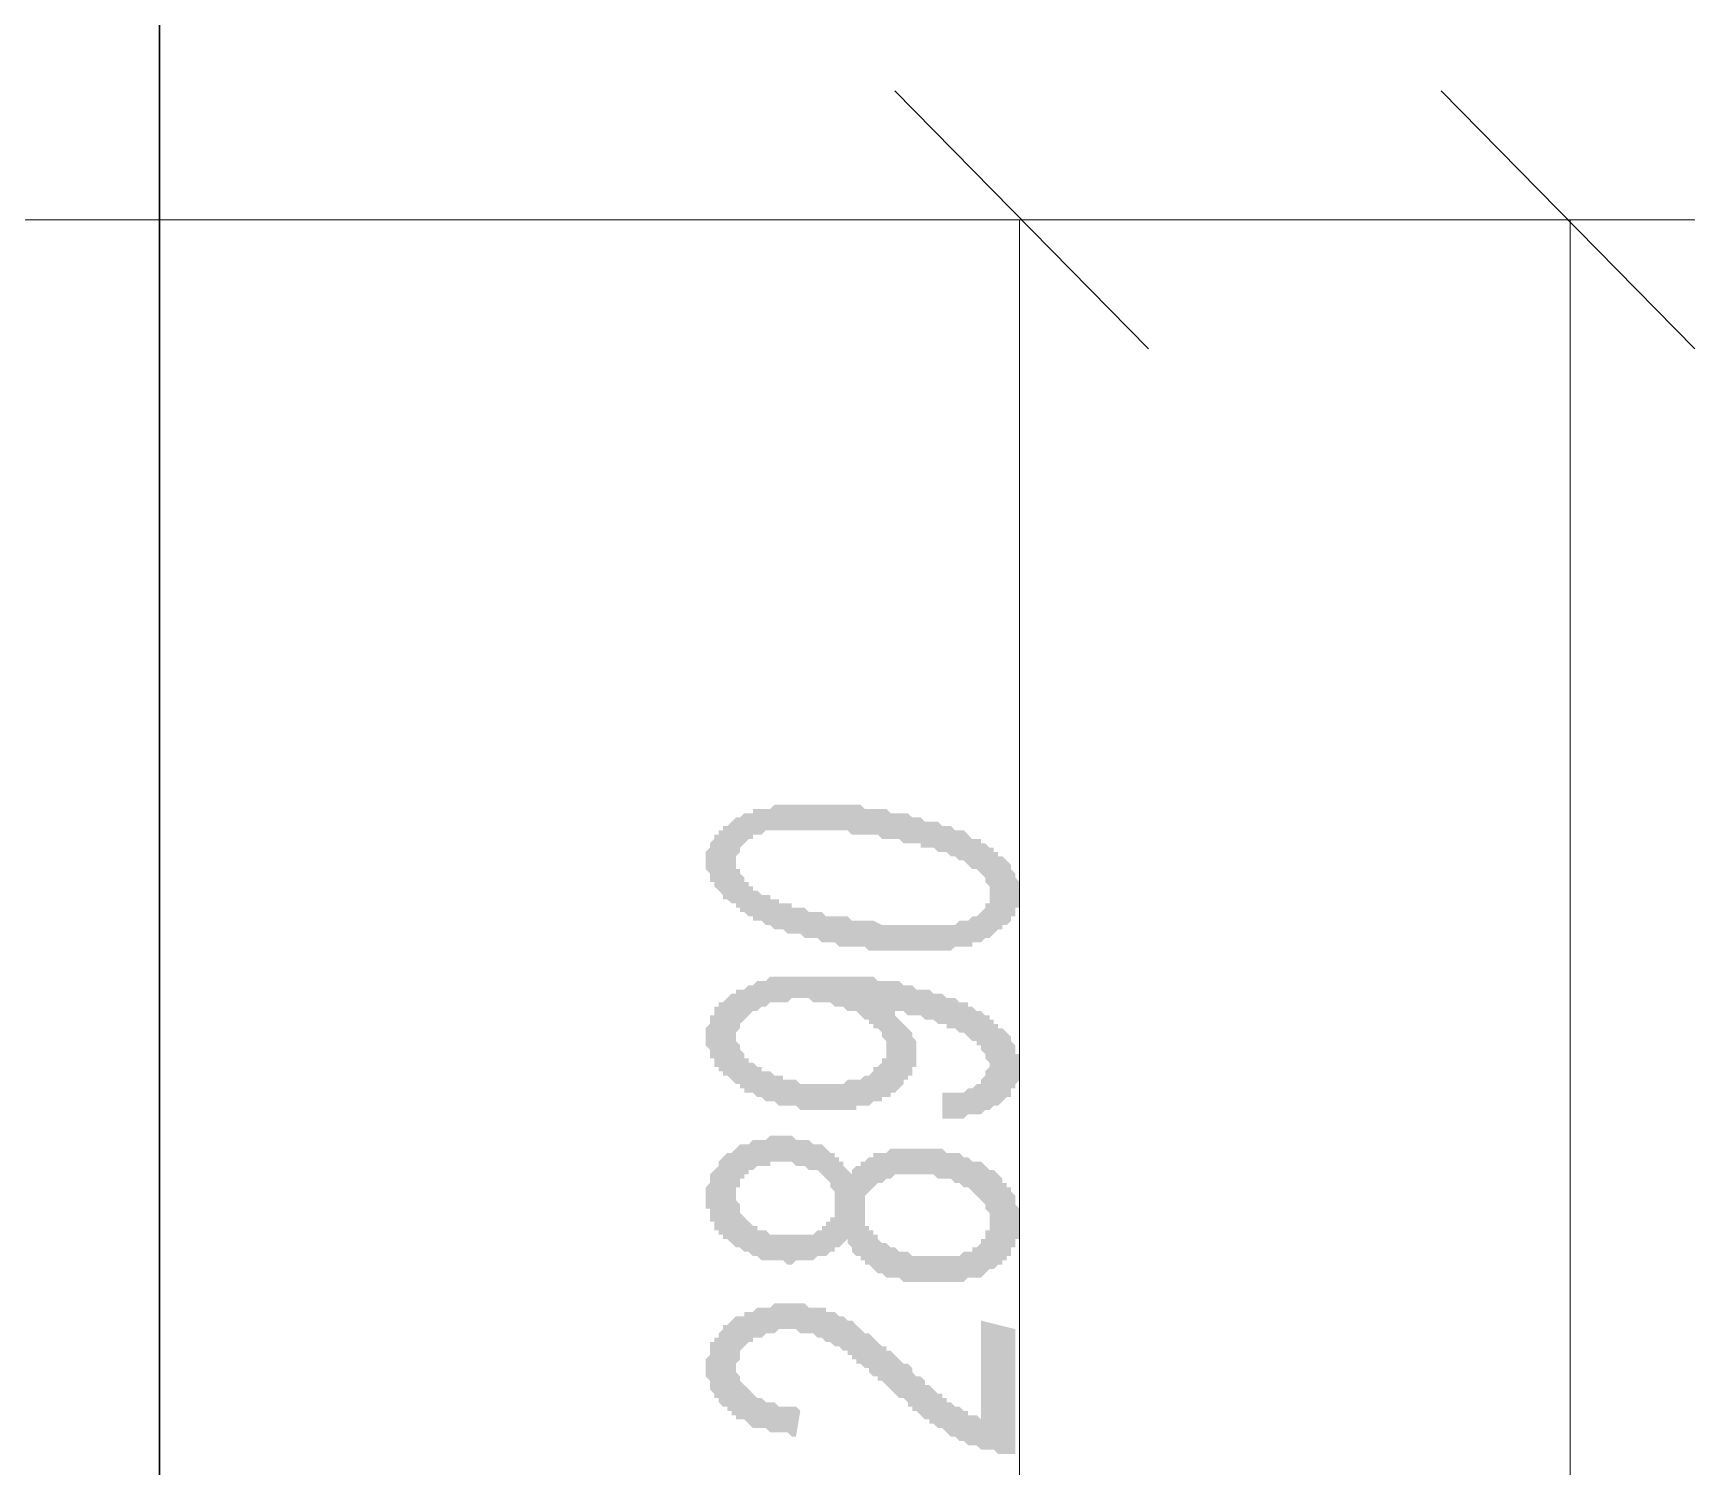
# Model space of a CAD drawing. Header units: millimetres. Extents: x 1372 to 666090, y 1285 to 31551.
# Drawn here: x 578015 to 579627, y 21328 to 22718 of the extents above; entities that cross this region are included whole.
import ezdxf

# ---------------------------------------------------------------- set-up
doc = ezdxf.new("R2010")
doc.units = ezdxf.units.MM
doc.layers.add('PDF _0', color=7, linetype='Continuous')
doc.layers.add('PDF _Аннотация - Общий_Ном._пера__1', color=7, linetype='Continuous')
doc.layers.add('PDF _Аннотация - Общий_Ном._пера__101', color=7, linetype='Continuous', true_color=0x989898)

msp = doc.modelspace()

# ---------------------------------------------------------------- hatches: boundary and pattern name
at = {"layer": 'PDF _0', "transparency": 33554559}
h = msp.add_hatch(color=256, dxfattribs=at)
h.paths.add_polyline_path([(578867.7, 21828.1), (578863.5, 21828.1), (578859.3, 21828.1), (578859.3, 21828.1), (578855.1, 21828.1), (578851, 21828.1), (578846.8, 21828.1), (578842.6, 21828.1), (578838.5, 21828.1), (578834.3, 21828.1), (578830.1, 21828.1), (578825.9, 21828.1), (578821.8, 21832.2), (578817.6, 21832.2), (578813.4, 21832.2), (578809.3, 21832.2), (578805.1, 21832.2), (578800.9, 21832.2), (578796.8, 21832.2), (578792.6, 21836.4), (578788.4, 21836.4), (578784.2, 21836.4), (578780.1, 21836.4), (578775.9, 21840.6), (578771.7, 21840.6), (578767.6, 21840.6), (578763.4, 21840.6), (578759.2, 21844.8), (578755, 21844.8), (578750.9, 21844.8), (578746.7, 21844.8), (578742.5, 21848.9), (578742.5, 21848.9), (578738.4, 21848.9), (578734.2, 21848.9), (578730, 21853.1), (578730, 21853.1), (578725.9, 21853.1), (578721.7, 21857.3), (578717.5, 21857.3), (578713.3, 21857.3), (578713.3, 21861.4), (578709.2, 21861.4), (578705, 21865.6), (578700.8, 21865.6), (578700.8, 21869.8), (578696.7, 21869.8), (578696.7, 21874), (578692.5, 21874), (578692.5, 21874), (578688.3, 21878.1), (578684.1, 21878.1), (578684.1, 21882.3), (578680, 21886.5), (578680, 21886.5), (578675.8, 21890.6), (578675.8, 21890.6), (578675.8, 21894.8), (578671.6, 21894.8), (578671.6, 21899), (578671.6, 21899), (578671.6, 21903.1), (578667.5, 21907.3), (578667.5, 21907.3), (578667.5, 21911.5), (578667.5, 21915.7), (578667.5, 21919.8), (578667.5, 21919.8), (578667.5, 21924), (578671.6, 21928.2), (578671.6, 21928.2), (578671.6, 21932.3), (578671.6, 21932.3), (578675.8, 21936.5), (578675.8, 21940.7), (578680, 21940.7), (578680, 21944.9), (578684.1, 21944.9), (578684.1, 21949), (578688.3, 21949), (578692.5, 21953.2), (578692.5, 21953.2), (578696.7, 21957.4), (578700.8, 21957.4), (578700.8, 21957.4), (578705, 21961.5), (578709.2, 21961.5), (578713.3, 21961.5), (578713.3, 21965.7), (578717.5, 21965.7), (578721.7, 21965.7), (578725.9, 21965.7), (578730, 21965.7), (578734.2, 21969.9), (578738.4, 21969.9), (578742.5, 21969.9), (578746.7, 21969.9), (578750.9, 21969.9), (578755, 21969.9), (578759.2, 21969.9), (578763.4, 21969.9), (578767.6, 21969.9), (578771.7, 21969.9), (578775.9, 21969.9), (578780.1, 21969.9), (578784.2, 21969.9), (578788.4, 21969.9), (578792.6, 21969.9), (578796.8, 21969.9), (578800.9, 21969.9), (578805.1, 21969.9), (578809.3, 21969.9), (578813.4, 21969.9), (578817.6, 21969.9), (578821.8, 21965.7), (578825.9, 21965.7), (578830.1, 21965.7), (578830.1, 21965.7), (578834.3, 21965.7), (578838.5, 21965.7), (578842.6, 21965.7), (578846.8, 21961.5), (578851, 21961.5), (578855.1, 21961.5), (578859.3, 21961.5), (578863.5, 21961.5), (578863.5, 21961.5), (578867.7, 21957.4), (578871.8, 21957.4), (578876, 21957.4), (578880.2, 21953.2), (578884.3, 21953.2), (578888.5, 21953.2), (578892.7, 21953.2), (578896.9, 21949), (578901, 21949), (578905.2, 21949), (578909.4, 21944.9), (578913.5, 21944.9), (578917.7, 21944.9), (578921.9, 21940.7), (578921.9, 21940.7), (578926, 21936.5), (578930.2, 21936.5), (578934.4, 21936.5), (578934.4, 21932.3), (578938.6, 21932.3), (578942.7, 21928.2), (578942.7, 21928.2), (578946.9, 21928.2), (578946.9, 21924), (578951.1, 21924), (578951.1, 21919.8), (578955.2, 21919.8), (578959.4, 21915.7), (578959.4, 21915.7), (578963.6, 21911.5), (578963.6, 21907.3), (578963.6, 21907.3), (578967.8, 21903.1), (578967.8, 21903.1), (578967.8, 21899), (578971.9, 21894.8), (578971.9, 21894.8), (578971.9, 21890.6), (578971.9, 21886.5), (578971.9, 21886.5), (578971.9, 21882.3), (578971.9, 21878.1), (578971.9, 21878.1), (578971.9, 21874), (578971.9, 21869.8), (578967.8, 21869.8), (578967.8, 21865.6), (578967.8, 21861.4), (578963.6, 21861.4), (578963.6, 21857.3), (578963.6, 21857.3), (578959.4, 21853.1), (578955.2, 21853.1), (578955.2, 21848.9), (578951.1, 21848.9), (578946.9, 21844.8), (578946.9, 21844.8), (578942.7, 21840.6), (578938.6, 21840.6), (578938.6, 21840.6), (578934.4, 21836.4), (578930.2, 21836.4), (578926, 21836.4), (578926, 21832.2), (578921.9, 21832.2), (578917.7, 21832.2), (578913.5, 21832.2), (578909.4, 21832.2), (578905.2, 21828.1), (578901, 21828.1), (578896.9, 21828.1), (578892.7, 21828.1), (578888.5, 21828.1), (578884.3, 21828.1), (578880.2, 21828.1), (578876, 21828.1), (578867.7, 21828.1), (578867.7, 21828.1)], flags=0)
h.paths.add_polyline_path([(578880.2, 21853.1), (578884.3, 21853.1), (578888.5, 21853.1), (578892.7, 21853.1), (578896.9, 21853.1), (578901, 21853.1), (578905.2, 21853.1), (578909.4, 21853.1), (578913.5, 21857.3), (578917.7, 21857.3), (578917.7, 21857.3), (578921.9, 21857.3), (578926, 21861.4), (578930.2, 21861.4), (578930.2, 21861.4), (578934.4, 21865.6), (578934.4, 21865.6), (578938.6, 21869.8), (578938.6, 21874), (578942.7, 21874), (578942.7, 21878.1), (578942.7, 21878.1), (578942.7, 21882.3), (578942.7, 21882.3), (578942.7, 21886.5), (578942.7, 21890.6), (578942.7, 21890.6), (578938.6, 21894.8), (578938.6, 21894.8), (578938.6, 21899), (578934.4, 21903.1), (578934.4, 21903.1), (578930.2, 21907.3), (578926, 21907.3), (578921.9, 21911.5), (578921.9, 21911.5), (578921.9, 21911.5), (578917.7, 21915.7), (578913.5, 21915.7), (578913.5, 21915.7), (578909.4, 21919.8), (578905.2, 21919.8), (578905.2, 21919.8), (578901, 21924), (578896.9, 21924), (578892.7, 21924), (578888.5, 21928.2), (578884.3, 21928.2), (578880.2, 21928.2), (578876, 21928.2), (578876, 21932.3), (578871.8, 21932.3), (578863.5, 21932.3), (578859.3, 21932.3), (578855.1, 21936.5), (578851, 21936.5), (578846.8, 21936.5), (578842.6, 21936.5), (578838.5, 21936.5), (578834.3, 21940.7), (578830.1, 21940.7), (578825.9, 21940.7), (578821.8, 21940.7), (578813.4, 21940.7), (578809.3, 21940.7), (578805.1, 21944.9), (578800.9, 21944.9), (578796.8, 21944.9), (578792.6, 21944.9), (578788.4, 21944.9), (578784.2, 21944.9), (578784.2, 21944.9), (578780.1, 21944.9), (578775.9, 21944.9), (578771.7, 21944.9), (578767.6, 21944.9), (578763.4, 21944.9), (578763.4, 21944.9), (578759.2, 21944.9), (578755, 21944.9), (578746.7, 21944.9), (578742.5, 21944.9), (578738.4, 21944.9), (578734.2, 21944.9), (578730, 21944.9), (578725.9, 21944.9), (578721.7, 21940.7), (578721.7, 21940.7), (578717.5, 21940.7), (578713.3, 21940.7), (578713.3, 21936.5), (578709.2, 21936.5), (578705, 21932.3), (578705, 21932.3), (578700.8, 21928.2), (578700.8, 21928.2), (578700.8, 21924), (578696.7, 21919.8), (578696.7, 21919.8), (578696.7, 21915.7), (578696.7, 21915.7), (578696.7, 21911.5), (578696.7, 21907.3), (578700.8, 21907.3), (578700.8, 21903.1), (578700.8, 21903.1), (578705, 21899), (578705, 21894.8), (578709.2, 21894.8), (578709.2, 21890.6), (578713.3, 21890.6), (578713.3, 21886.5), (578717.5, 21886.5), (578721.7, 21882.3), (578725.9, 21882.3), (578730, 21882.3), (578730, 21878.1), (578734.2, 21878.1), (578738.4, 21878.1), (578738.4, 21874), (578742.5, 21874), (578746.7, 21874), (578750.9, 21874), (578750.9, 21869.8), (578755, 21869.8), (578759.2, 21869.8), (578763.4, 21869.8), (578767.6, 21865.6), (578771.7, 21865.6), (578775.9, 21865.6), (578780.1, 21865.6), (578784.2, 21861.4), (578788.4, 21861.4), (578792.6, 21861.4), (578796.8, 21861.4), (578805.1, 21861.4), (578809.3, 21857.3), (578813.4, 21857.3), (578817.6, 21857.3), (578821.8, 21857.3), (578825.9, 21857.3), (578830.1, 21857.3), (578838.5, 21853.1), (578842.6, 21853.1), (578846.8, 21853.1), (578851, 21853.1), (578855.1, 21853.1), (578855.1, 21853.1), (578859.3, 21853.1), (578863.5, 21853.1), (578867.7, 21853.1), (578871.8, 21853.1), (578876, 21853.1), (578876, 21853.1), (578880.2, 21853.1)], flags=0)
h = msp.add_hatch(color=256, dxfattribs=at)
h.paths.add_polyline_path([(578896.9, 21665.4), (578896.9, 21690.4), (578901, 21690.4), (578905.2, 21690.4), (578909.4, 21690.4), (578913.5, 21690.4), (578917.7, 21690.4), (578921.9, 21694.6), (578926, 21694.6), (578926, 21694.6), (578930.2, 21698.8), (578930.2, 21698.8), (578934.4, 21698.8), (578934.4, 21703), (578938.6, 21707.1), (578938.6, 21707.1), (578938.6, 21711.3), (578942.7, 21715.5), (578942.7, 21715.5), (578942.7, 21715.5), (578942.7, 21719.6), (578942.7, 21719.6), (578938.6, 21723.8), (578938.6, 21728), (578938.6, 21728), (578934.4, 21732.1), (578934.4, 21736.3), (578930.2, 21736.3), (578930.2, 21740.5), (578926, 21740.5), (578921.9, 21744.7), (578921.9, 21744.7), (578917.7, 21748.8), (578913.5, 21748.8), (578913.5, 21748.8), (578909.4, 21753), (578905.2, 21753), (578901, 21753), (578901, 21757.2), (578896.9, 21757.2), (578892.7, 21757.2), (578888.5, 21761.3), (578884.3, 21761.3), (578880.2, 21761.3), (578876, 21765.5), (578871.8, 21765.5), (578867.7, 21765.5), (578863.5, 21765.5), (578859.3, 21769.7), (578855.1, 21769.7), (578851, 21769.7), (578846.8, 21769.7), (578846.8, 21769.7), (578851, 21769.7), (578851, 21765.5), (578855.1, 21761.3), (578855.1, 21761.3), (578859.3, 21757.2), (578859.3, 21757.2), (578863.5, 21753), (578863.5, 21753), (578867.7, 21748.8), (578867.7, 21748.8), (578867.7, 21744.7), (578867.7, 21744.7), (578871.8, 21740.5), (578871.8, 21736.3), (578871.8, 21736.3), (578871.8, 21732.1), (578871.8, 21728), (578871.8, 21728), (578871.8, 21723.8), (578871.8, 21723.8), (578871.8, 21719.6), (578871.8, 21715.5), (578867.7, 21715.5), (578867.7, 21711.3), (578867.7, 21707.1), (578863.5, 21707.1), (578863.5, 21703), (578859.3, 21703), (578859.3, 21698.8), (578855.1, 21694.6), (578855.1, 21694.6), (578855.1, 21694.6), (578851, 21690.4), (578846.8, 21690.4), (578846.8, 21686.3), (578842.6, 21686.3), (578838.5, 21686.3), (578838.5, 21682.1), (578834.3, 21682.1), (578830.1, 21682.1), (578825.9, 21677.9), (578821.8, 21677.9), (578817.6, 21677.9), (578813.4, 21677.9), (578813.4, 21673.8), (578809.3, 21673.8), (578805.1, 21673.8), (578800.9, 21673.8), (578796.8, 21673.8), (578788.4, 21673.8), (578784.2, 21673.8), (578784.2, 21673.8), (578780.1, 21673.8), (578775.9, 21673.8), (578771.7, 21673.8), (578767.6, 21673.8), (578763.4, 21673.8), (578759.2, 21673.8), (578755, 21677.9), (578750.9, 21677.9), (578750.9, 21677.9), (578746.7, 21677.9), (578742.5, 21677.9), (578738.4, 21677.9), (578734.2, 21682.1), (578730, 21682.1), (578725.9, 21682.1), (578721.7, 21686.3), (578721.7, 21686.3), (578717.5, 21686.3), (578713.3, 21690.4), (578709.2, 21690.4), (578705, 21690.4), (578705, 21694.6), (578700.8, 21694.6), (578700.8, 21698.8), (578696.7, 21698.8), (578692.5, 21703), (578692.5, 21703), (578688.3, 21707.1), (578684.1, 21707.1), (578684.1, 21711.3), (578680, 21711.3), (578680, 21715.5), (578675.8, 21715.5), (578675.8, 21719.6), (578675.8, 21723.8), (578671.6, 21723.8), (578671.6, 21728), (578671.6, 21728), (578671.6, 21732.1), (578667.5, 21736.3), (578667.5, 21736.3), (578667.5, 21740.5), (578667.5, 21744.7), (578667.5, 21744.7), (578667.5, 21748.8), (578667.5, 21753), (578667.5, 21753), (578671.6, 21757.2), (578671.6, 21761.3), (578671.6, 21761.3), (578671.6, 21765.5), (578675.8, 21765.5), (578675.8, 21769.7), (578675.8, 21773.9), (578680, 21773.9), (578680, 21778), (578684.1, 21778), (578688.3, 21782.2), (578688.3, 21782.2), (578692.5, 21786.4), (578696.7, 21786.4), (578696.7, 21786.4), (578696.7, 21790.5), (578700.8, 21790.5), (578705, 21790.5), (578709.2, 21794.7), (578709.2, 21794.7), (578713.3, 21794.7), (578717.5, 21798.9), (578721.7, 21798.9), (578725.9, 21798.9), (578725.9, 21798.9), (578730, 21803), (578734.2, 21803), (578738.4, 21803), (578742.5, 21803), (578746.7, 21803), (578750.9, 21803), (578755, 21803), (578763.4, 21803), (578767.6, 21803), (578771.7, 21803), (578771.7, 21803), (578775.9, 21803), (578780.1, 21803), (578784.2, 21803), (578788.4, 21803), (578792.6, 21803), (578796.8, 21803), (578800.9, 21803), (578805.1, 21803), (578809.3, 21803), (578813.4, 21803), (578817.6, 21803), (578821.8, 21803), (578825.9, 21803), (578830.1, 21803), (578834.3, 21798.9), (578838.5, 21798.9), (578842.6, 21798.9), (578846.8, 21798.9), (578851, 21798.9), (578855.1, 21798.9), (578859.3, 21794.7), (578863.5, 21794.7), (578867.7, 21794.7), (578867.7, 21794.7), (578871.8, 21790.5), (578876, 21790.5), (578880.2, 21790.5), (578884.3, 21790.5), (578888.5, 21786.4), (578892.7, 21786.4), (578896.9, 21786.4), (578901, 21782.2), (578905.2, 21782.2), (578909.4, 21782.2), (578913.5, 21778), (578917.7, 21778), (578921.9, 21778), (578921.9, 21773.9), (578926, 21773.9), (578930.2, 21769.7), (578934.4, 21769.7), (578934.4, 21769.7), (578938.6, 21765.5), (578942.7, 21765.5), (578942.7, 21761.3), (578946.9, 21761.3), (578946.9, 21757.2), (578951.1, 21757.2), (578951.1, 21757.2), (578951.1, 21753), (578955.2, 21753), (578959.4, 21748.8), (578959.4, 21748.8), (578963.6, 21744.7), (578963.6, 21740.5), (578963.6, 21740.5), (578967.8, 21736.3), (578967.8, 21736.3), (578967.8, 21732.1), (578967.8, 21728), (578971.9, 21728), (578971.9, 21723.8), (578971.9, 21719.6), (578971.9, 21719.6), (578971.9, 21715.5), (578971.9, 21715.5), (578971.9, 21711.3), (578971.9, 21707.1), (578971.9, 21707.1), (578971.9, 21703), (578967.8, 21698.8), (578967.8, 21698.8), (578967.8, 21694.6), (578963.6, 21694.6), (578963.6, 21690.4), (578963.6, 21686.3), (578959.4, 21686.3), (578955.2, 21682.1), (578955.2, 21682.1), (578951.1, 21677.9), (578951.1, 21677.9), (578946.9, 21677.9), (578942.7, 21673.8), (578942.7, 21673.8), (578938.6, 21673.8), (578934.4, 21669.6), (578930.2, 21669.6), (578926, 21669.6), (578921.9, 21669.6), (578917.7, 21665.4), (578913.5, 21665.4), (578909.4, 21665.4), (578905.2, 21665.4), (578901, 21665.4), (578896.9, 21665.4)], flags=0)
h.paths.add_polyline_path([(578780.1, 21698.8), (578784.2, 21698.8), (578788.4, 21698.8), (578792.6, 21698.8), (578796.8, 21698.8), (578800.9, 21698.8), (578805.1, 21703), (578809.3, 21703), (578813.4, 21703), (578817.6, 21703), (578821.8, 21707.1), (578821.8, 21707.1), (578825.9, 21707.1), (578830.1, 21711.3), (578830.1, 21715.5), (578834.3, 21715.5), (578838.5, 21719.6), (578838.5, 21719.6), (578838.5, 21723.8), (578842.6, 21723.8), (578842.6, 21728), (578842.6, 21732.1), (578842.6, 21732.1), (578842.6, 21732.1), (578842.6, 21736.3), (578842.6, 21740.5), (578842.6, 21740.5), (578838.5, 21744.7), (578838.5, 21748.8), (578838.5, 21748.8), (578834.3, 21753), (578830.1, 21753), (578830.1, 21757.2), (578825.9, 21757.2), (578825.9, 21761.3), (578821.8, 21761.3), (578817.6, 21765.5), (578817.6, 21765.5), (578813.4, 21769.7), (578809.3, 21769.7), (578805.1, 21769.7), (578800.9, 21773.9), (578796.8, 21773.9), (578792.6, 21773.9), (578788.4, 21778), (578784.2, 21778), (578780.1, 21778), (578775.9, 21778), (578771.7, 21778), (578771.7, 21778), (578767.6, 21782.2), (578763.4, 21782.2), (578759.2, 21782.2), (578755, 21782.2), (578750.9, 21782.2), (578746.7, 21778), (578742.5, 21778), (578738.4, 21778), (578734.2, 21778), (578730, 21778), (578725.9, 21773.9), (578721.7, 21773.9), (578721.7, 21773.9), (578717.5, 21769.7), (578713.3, 21769.7), (578709.2, 21765.5), (578709.2, 21765.5), (578705, 21761.3), (578705, 21761.3), (578705, 21761.3), (578700.8, 21757.2), (578700.8, 21753), (578700.8, 21753), (578696.7, 21748.8), (578696.7, 21744.7), (578696.7, 21744.7), (578696.7, 21740.5), (578696.7, 21740.5), (578700.8, 21736.3), (578700.8, 21732.1), (578700.8, 21732.1), (578705, 21728), (578705, 21728), (578705, 21723.8), (578709.2, 21723.8), (578709.2, 21719.6), (578713.3, 21719.6), (578717.5, 21715.5), (578721.7, 21715.5), (578721.7, 21711.3), (578721.7, 21711.3), (578725.9, 21711.3), (578730, 21711.3), (578734.2, 21707.1), (578738.4, 21707.1), (578742.5, 21707.1), (578742.5, 21703), (578746.7, 21703), (578750.9, 21703), (578755, 21703), (578759.2, 21698.8), (578763.4, 21698.8), (578767.6, 21698.8), (578771.7, 21698.8), (578775.9, 21698.8), (578780.1, 21698.8), (578780.1, 21698.8)], flags=0)
h = msp.add_hatch(color=256, dxfattribs=at)
h.paths.add_polyline_path([(578805.1, 21548.6), (578800.9, 21544.5), (578800.9, 21544.5), (578796.8, 21540.3), (578792.6, 21540.3), (578792.6, 21536.1), (578788.4, 21536.1), (578784.2, 21532), (578780.1, 21532), (578780.1, 21532), (578775.9, 21532), (578771.7, 21527.8), (578767.6, 21527.8), (578763.4, 21527.8), (578759.2, 21527.8), (578755, 21527.8), (578750.9, 21523.6), (578750.9, 21523.6), (578746.7, 21523.6), (578742.5, 21527.8), (578738.4, 21527.8), (578734.2, 21527.8), (578730, 21527.8), (578725.9, 21527.8), (578721.7, 21527.8), (578717.5, 21532), (578713.3, 21532), (578713.3, 21532), (578709.2, 21536.1), (578705, 21536.1), (578700.8, 21540.3), (578700.8, 21540.3), (578696.7, 21540.3), (578692.5, 21544.5), (578692.5, 21544.5), (578688.3, 21548.6), (578684.1, 21548.6), (578684.1, 21552.8), (578680, 21552.8), (578680, 21557), (578675.8, 21557), (578675.8, 21561.2), (578675.8, 21565.3), (578671.6, 21565.3), (578671.6, 21569.5), (578671.6, 21569.5), (578671.6, 21573.7), (578671.6, 21577.8), (578667.5, 21577.8), (578667.5, 21582), (578667.5, 21586.2), (578667.5, 21590.3), (578667.5, 21590.3), (578667.5, 21594.5), (578667.5, 21598.7), (578671.6, 21602.9), (578671.6, 21602.9), (578671.6, 21607), (578671.6, 21611.2), (578671.6, 21611.2), (578675.8, 21615.4), (578675.8, 21615.4), (578680, 21619.5), (578680, 21623.7), (578680, 21623.7), (578684.1, 21627.9), (578684.1, 21627.9), (578688.3, 21632.1), (578688.3, 21632.1), (578692.5, 21632.1), (578696.7, 21636.2), (578696.7, 21636.2), (578700.8, 21640.4), (578705, 21640.4), (578709.2, 21640.4), (578713.3, 21644.6), (578717.5, 21644.6), (578717.5, 21644.6), (578721.7, 21644.6), (578725.9, 21644.6), (578730, 21648.7), (578734.2, 21648.7), (578738.4, 21648.7), (578742.5, 21648.7), (578746.7, 21648.7), (578750.9, 21648.7), (578755, 21644.6), (578759.2, 21644.6), (578759.2, 21644.6), (578763.4, 21644.6), (578767.6, 21644.6), (578771.7, 21640.4), (578775.9, 21640.4), (578780.1, 21640.4), (578780.1, 21640.4), (578784.2, 21636.2), (578784.2, 21636.2), (578788.4, 21632.1), (578792.6, 21632.1), (578792.6, 21627.9), (578796.8, 21627.9), (578796.8, 21623.7), (578800.9, 21623.7), (578800.9, 21619.5), (578805.1, 21615.4), (578805.1, 21615.4), (578809.3, 21611.2), (578809.3, 21615.4), (578813.4, 21619.5), (578817.6, 21619.5), (578817.6, 21623.7), (578821.8, 21623.7), (578825.9, 21627.9), (578825.9, 21627.9), (578830.1, 21627.9), (578830.1, 21632.1), (578834.3, 21632.1), (578838.5, 21632.1), (578842.6, 21632.1), (578846.8, 21636.2), (578851, 21636.2), (578855.1, 21636.2), (578859.3, 21636.2), (578863.5, 21636.2), (578867.7, 21636.2), (578871.8, 21636.2), (578871.8, 21636.2), (578876, 21636.2), (578880.2, 21636.2), (578884.3, 21636.2), (578888.5, 21636.2), (578892.7, 21636.2), (578896.9, 21636.2), (578901, 21632.1), (578905.2, 21632.1), (578909.4, 21632.1), (578913.5, 21632.1), (578917.7, 21627.9), (578917.7, 21627.9), (578921.9, 21627.9), (578926, 21623.7), (578930.2, 21623.7), (578934.4, 21623.7), (578938.6, 21619.5), (578938.6, 21619.5), (578942.7, 21615.4), (578942.7, 21615.4), (578946.9, 21615.4), (578951.1, 21611.2), (578951.1, 21611.2), (578955.2, 21607), (578955.2, 21602.9), (578959.4, 21602.9), (578959.4, 21598.7), (578963.6, 21598.7), (578963.6, 21594.5), (578963.6, 21594.5), (578967.8, 21590.3), (578967.8, 21586.2), (578967.8, 21586.2), (578967.8, 21582), (578971.9, 21577.8), (578971.9, 21577.8), (578971.9, 21573.7), (578971.9, 21569.5), (578971.9, 21565.3), (578971.9, 21565.3), (578971.9, 21561.2), (578971.9, 21557), (578971.9, 21557), (578971.9, 21552.8), (578971.9, 21548.6), (578967.8, 21548.6), (578967.8, 21544.5), (578967.8, 21540.3), (578963.6, 21540.3), (578963.6, 21536.1), (578963.6, 21532), (578959.4, 21532), (578959.4, 21527.8), (578955.2, 21527.8), (578955.2, 21523.6), (578951.1, 21523.6), (578951.1, 21523.6), (578946.9, 21519.4), (578942.7, 21519.4), (578938.6, 21515.3), (578938.6, 21515.3), (578934.4, 21511.1), (578930.2, 21511.1), (578926, 21511.1), (578921.9, 21511.1), (578917.7, 21506.9), (578913.5, 21506.9), (578913.5, 21506.9), (578909.4, 21506.9), (578905.2, 21506.9), (578901, 21506.9), (578896.9, 21506.9), (578892.7, 21506.9), (578888.5, 21506.9), (578884.3, 21506.9), (578880.2, 21506.9), (578876, 21506.9), (578871.8, 21506.9), (578867.7, 21506.9), (578863.5, 21506.9), (578859.3, 21506.9), (578855.1, 21511.1), (578851, 21511.1), (578846.8, 21511.1), (578842.6, 21511.1), (578838.5, 21515.3), (578838.5, 21515.3), (578834.3, 21515.3), (578830.1, 21519.4), (578830.1, 21519.4), (578825.9, 21523.6), (578821.8, 21523.6), (578821.8, 21527.8), (578817.6, 21527.8), (578817.6, 21532), (578813.4, 21532), (578809.3, 21536.1), (578809.3, 21536.1), (578809.3, 21540.3), (578805.1, 21544.5), (578805.1, 21544.5), (578805.1, 21548.6)], flags=0)
h.paths.add_polyline_path([(578750.9, 21552.8), (578755, 21552.8), (578759.2, 21552.8), (578763.4, 21552.8), (578767.6, 21552.8), (578771.7, 21552.8), (578775.9, 21557), (578775.9, 21557), (578780.1, 21557), (578780.1, 21561.2), (578784.2, 21561.2), (578784.2, 21565.3), (578788.4, 21565.3), (578788.4, 21569.5), (578792.6, 21569.5), (578792.6, 21573.7), (578792.6, 21577.8), (578792.6, 21577.8), (578792.6, 21582), (578792.6, 21582), (578792.6, 21586.2), (578792.6, 21590.3), (578792.6, 21590.3), (578792.6, 21594.5), (578788.4, 21598.7), (578788.4, 21598.7), (578788.4, 21602.9), (578784.2, 21607), (578784.2, 21607), (578780.1, 21611.2), (578780.1, 21611.2), (578780.1, 21611.2), (578775.9, 21615.4), (578771.7, 21615.4), (578767.6, 21615.4), (578763.4, 21619.5), (578763.4, 21619.5), (578759.2, 21619.5), (578755, 21619.5), (578750.9, 21623.7), (578746.7, 21623.7), (578742.5, 21623.7), (578742.5, 21623.7), (578734.2, 21623.7), (578730, 21623.7), (578730, 21619.5), (578725.9, 21619.5), (578721.7, 21619.5), (578717.5, 21619.5), (578713.3, 21615.4), (578709.2, 21615.4), (578709.2, 21615.4), (578709.2, 21611.2), (578705, 21611.2), (578705, 21607), (578700.8, 21607), (578700.8, 21602.9), (578700.8, 21598.7), (578696.7, 21598.7), (578696.7, 21594.5), (578696.7, 21590.3), (578696.7, 21590.3), (578696.7, 21586.2), (578696.7, 21586.2), (578700.8, 21582), (578700.8, 21577.8), (578700.8, 21577.8), (578700.8, 21573.7), (578705, 21569.5), (578705, 21569.5), (578709.2, 21565.3), (578709.2, 21565.3), (578713.3, 21561.2), (578717.5, 21561.2), (578717.5, 21557), (578721.7, 21557), (578725.9, 21557), (578725.9, 21557), (578730, 21552.8), (578734.2, 21552.8), (578738.4, 21552.8), (578742.5, 21552.8), (578746.7, 21552.8), (578750.9, 21552.8), (578750.9, 21552.8)], flags=0)
h.paths.add_polyline_path([(578892.7, 21532), (578896.9, 21532), (578901, 21532), (578905.2, 21532), (578909.4, 21532), (578913.5, 21532), (578917.7, 21536.1), (578917.7, 21536.1), (578921.9, 21536.1), (578926, 21536.1), (578926, 21540.3), (578930.2, 21540.3), (578934.4, 21544.5), (578934.4, 21548.6), (578934.4, 21548.6), (578938.6, 21548.6), (578938.6, 21552.8), (578938.6, 21557), (578942.7, 21557), (578942.7, 21561.2), (578942.7, 21565.3), (578942.7, 21565.3), (578942.7, 21565.3), (578942.7, 21569.5), (578942.7, 21573.7), (578942.7, 21573.7), (578938.6, 21577.8), (578938.6, 21582), (578938.6, 21582), (578934.4, 21586.2), (578934.4, 21586.2), (578930.2, 21590.3), (578930.2, 21590.3), (578926, 21594.5), (578926, 21594.5), (578921.9, 21598.7), (578917.7, 21598.7), (578913.5, 21602.9), (578909.4, 21602.9), (578909.4, 21602.9), (578905.2, 21607), (578901, 21607), (578896.9, 21607), (578892.7, 21607), (578888.5, 21611.2), (578884.3, 21611.2), (578880.2, 21611.2), (578876, 21611.2), (578871.8, 21611.2), (578867.7, 21611.2), (578867.7, 21611.2), (578863.5, 21611.2), (578859.3, 21611.2), (578855.1, 21611.2), (578851, 21611.2), (578846.8, 21607), (578842.6, 21607), (578842.6, 21607), (578838.5, 21602.9), (578834.3, 21602.9), (578834.3, 21602.9), (578830.1, 21598.7), (578830.1, 21598.7), (578825.9, 21594.5), (578825.9, 21594.5), (578821.8, 21590.3), (578821.8, 21586.2), (578821.8, 21586.2), (578821.8, 21582), (578821.8, 21577.8), (578821.8, 21577.8), (578821.8, 21573.7), (578821.8, 21569.5), (578821.8, 21569.5), (578821.8, 21565.3), (578821.8, 21561.2), (578825.9, 21561.2), (578825.9, 21557), (578830.1, 21557), (578830.1, 21552.8), (578834.3, 21552.8), (578834.3, 21548.6), (578838.5, 21544.5), (578842.6, 21544.5), (578842.6, 21544.5), (578842.6, 21544.5), (578846.8, 21540.3), (578851, 21540.3), (578855.1, 21536.1), (578855.1, 21536.1), (578859.3, 21536.1), (578863.5, 21536.1), (578867.7, 21532), (578871.8, 21532), (578876, 21532), (578880.2, 21532), (578884.3, 21532), (578888.5, 21532), (578892.7, 21532), (578892.7, 21532)], flags=0)
msp.add_hatch(color=256, dxfattribs=at).paths.add_polyline_path([(578967.8, 21340.1), (578963.6, 21340.1), (578959.4, 21340.1), (578955.2, 21340.1), (578951.1, 21340.1), (578946.9, 21344.3), (578942.7, 21344.3), (578938.6, 21344.3), (578934.4, 21344.3), (578930.2, 21348.4), (578926, 21348.4), (578921.9, 21348.4), (578921.9, 21348.4), (578917.7, 21352.6), (578913.5, 21352.6), (578913.5, 21352.6), (578909.4, 21356.8), (578905.2, 21356.8), (578901, 21361), (578901, 21361), (578896.9, 21365.1), (578892.7, 21365.1), (578888.5, 21369.3), (578888.5, 21369.3), (578888.5, 21369.3), (578884.3, 21369.3), (578884.3, 21373.5), (578880.2, 21373.5), (578880.2, 21373.5), (578876, 21377.6), (578876, 21377.6), (578871.8, 21381.8), (578867.7, 21381.8), (578867.7, 21386), (578863.5, 21386), (578863.5, 21390.2), (578859.3, 21394.3), (578855.1, 21394.3), (578851, 21398.5), (578851, 21398.5), (578846.8, 21402.7), (578842.6, 21406.8), (578838.5, 21411), (578834.3, 21411), (578834.3, 21415.2), (578830.1, 21415.2), (578825.9, 21419.4), (578825.9, 21423.5), (578821.8, 21423.5), (578817.6, 21427.7), (578813.4, 21427.7), (578813.4, 21431.9), (578809.3, 21431.9), (578809.3, 21436), (578805.1, 21436), (578805.1, 21440.2), (578800.9, 21440.2), (578800.9, 21440.2), (578796.8, 21444.4), (578792.6, 21444.4), (578788.4, 21448.5), (578788.4, 21448.5), (578784.2, 21448.5), (578780.1, 21452.7), (578775.9, 21452.7), (578771.7, 21456.9), (578771.7, 21456.9), (578767.6, 21456.9), (578767.6, 21456.9), (578763.4, 21456.9), (578759.2, 21456.9), (578755, 21461.1), (578750.9, 21461.1), (578746.7, 21461.1), (578742.5, 21461.1), (578738.4, 21461.1), (578734.2, 21456.9), (578730, 21456.9), (578725.9, 21456.9), (578725.9, 21456.9), (578721.7, 21452.7), (578717.5, 21452.7), (578713.3, 21452.7), (578713.3, 21448.5), (578709.2, 21448.5), (578705, 21444.4), (578705, 21444.4), (578700.8, 21440.2), (578700.8, 21436), (578700.8, 21436), (578700.8, 21431.9), (578696.7, 21427.7), (578696.7, 21427.7), (578696.7, 21423.5), (578696.7, 21423.5), (578696.7, 21419.4), (578700.8, 21415.2), (578700.8, 21415.2), (578700.8, 21411), (578705, 21406.8), (578705, 21406.8), (578709.2, 21402.7), (578709.2, 21402.7), (578713.3, 21398.5), (578713.3, 21398.5), (578717.5, 21394.3), (578721.7, 21394.3), (578721.7, 21394.3), (578725.9, 21390.2), (578730, 21390.2), (578734.2, 21390.2), (578738.4, 21386), (578742.5, 21386), (578746.7, 21386), (578750.9, 21386), (578755, 21386), (578759.2, 21381.8), (578755, 21356.8), (578750.9, 21356.8), (578746.7, 21361), (578742.5, 21361), (578738.4, 21361), (578734.2, 21361), (578730, 21361), (578725.9, 21365.1), (578721.7, 21365.1), (578717.5, 21365.1), (578713.3, 21365.1), (578709.2, 21369.3), (578709.2, 21369.3), (578705, 21373.5), (578700.8, 21373.5), (578696.7, 21373.5), (578696.7, 21377.6), (578692.5, 21377.6), (578692.5, 21381.8), (578688.3, 21381.8), (578688.3, 21386), (578684.1, 21386), (578680, 21390.2), (578680, 21390.2), (578680, 21394.3), (578675.8, 21394.3), (578675.8, 21398.5), (578671.6, 21402.7), (578671.6, 21402.7), (578671.6, 21406.8), (578671.6, 21411), (578671.6, 21411), (578667.5, 21415.2), (578667.5, 21419.4), (578667.5, 21419.4), (578667.5, 21423.5), (578667.5, 21427.7), (578667.5, 21431.9), (578667.5, 21431.9), (578671.6, 21436), (578671.6, 21440.2), (578671.6, 21440.2), (578671.6, 21444.4), (578671.6, 21448.5), (578675.8, 21448.5), (578675.8, 21452.7), (578680, 21452.7), (578680, 21456.9), (578680, 21456.9), (578684.1, 21461.1), (578684.1, 21465.2), (578688.3, 21465.2), (578692.5, 21469.4), (578692.5, 21469.4), (578696.7, 21473.6), (578700.8, 21473.6), (578705, 21473.6), (578705, 21477.7), (578709.2, 21477.7), (578713.3, 21477.7), (578717.5, 21481.9), (578721.7, 21481.9), (578725.9, 21481.9), (578730, 21481.9), (578730, 21481.9), (578734.2, 21486.1), (578738.4, 21486.1), (578742.5, 21486.1), (578746.7, 21486.1), (578746.7, 21486.1), (578750.9, 21486.1), (578755, 21486.1), (578759.2, 21486.1), (578763.4, 21486.1), (578767.6, 21481.9), (578771.7, 21481.9), (578775.9, 21481.9), (578780.1, 21481.9), (578784.2, 21481.9), (578784.2, 21477.7), (578788.4, 21477.7), (578792.6, 21477.7), (578796.8, 21473.6), (578800.9, 21473.6), (578805.1, 21469.4), (578805.1, 21469.4), (578805.1, 21469.4), (578809.3, 21469.4), (578809.3, 21469.4), (578813.4, 21465.2), (578813.4, 21465.2), (578813.4, 21465.2), (578817.6, 21461.1), (578817.6, 21461.1), (578821.8, 21456.9), (578825.9, 21456.9), (578825.9, 21456.9), (578830.1, 21452.7), (578830.1, 21452.7), (578834.3, 21448.5), (578838.5, 21444.4), (578842.6, 21444.4), (578842.6, 21440.2), (578846.8, 21440.2), (578851, 21436), (578855.1, 21431.9), (578859.3, 21427.7), (578863.5, 21427.7), (578867.7, 21423.5), (578867.7, 21419.4), (578871.8, 21415.2), (578876, 21415.2), (578880.2, 21411), (578880.2, 21406.8), (578884.3, 21406.8), (578888.5, 21402.7), (578888.5, 21402.7), (578892.7, 21398.5), (578896.9, 21398.5), (578896.9, 21394.3), (578901, 21394.3), (578901, 21390.2), (578905.2, 21390.2), (578905.2, 21390.2), (578909.4, 21386), (578913.5, 21386), (578917.7, 21381.8), (578921.9, 21381.8), (578921.9, 21377.6), (578926, 21377.6), (578930.2, 21377.6), (578934.4, 21373.5), (578934.4, 21469.4), (578967.8, 21461.1)])

# ---------------------------------------------------------------- linework, layer by layer
at = {"layer": 'PDF _0', "lineweight": 9}
for points in [[(579097, 22412), (578851, 22662.2)], [(579626.7, 22412), (579380.6, 22662.2)], [(575139.1, 22537.1), (579626.7, 22537.1)], [(575735.5, 22537.1), (579097, 22537.1)], [(578971.9, 22537.1), (578971.9, 19676)], [(579505.8, 19430), (579505.8, 22537.1)]]:
    msp.add_lwpolyline(points, dxfattribs=at)
at = {"layer": 'PDF _Аннотация - Общий_Ном._пера__1', "lineweight": 20}
for points in [[(578137.8, 22578.8), (578137.8, 22124.2)], [(578137.8, 21949), (578137.8, 21949)], [(578137.8, 21811.4), (578137.8, 21461.1)]]:
    msp.add_lwpolyline(points, dxfattribs=at)
at = {"layer": 'PDF _Аннотация - Общий_Ном._пера__101', "lineweight": 30}
msp.add_lwpolyline([(578137.8, 19430), (578137.8, 25231.3)], dxfattribs=at)

doc.saveas('drawing.dxf')
